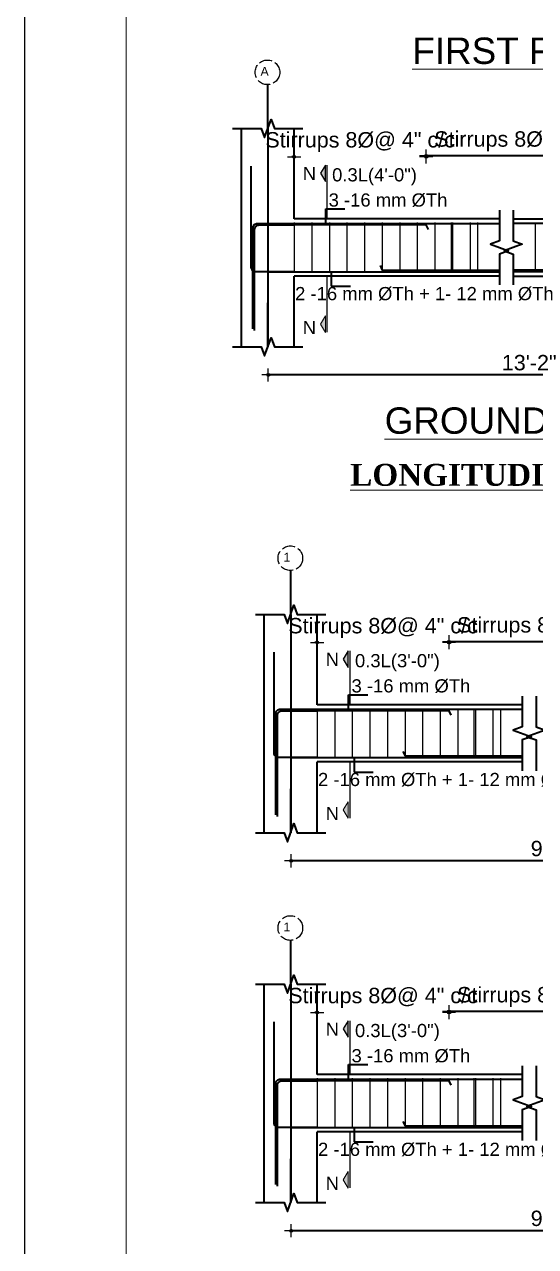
# Model space of a CAD drawing. Header units: inches. Extents: x -4597 to 93300, y -14139 to 5932.
# Drawn here: x 3378 to 3611, y -10005 to -9449 of the extents above; entities that cross this region are included whole.
import ezdxf
from ezdxf.enums import TextEntityAlignment as Align

# ---------------------------------------------------------------- set-up
doc = ezdxf.new("R2010")
doc.units = ezdxf.units.IN
doc.header["$LTSCALE"] = 0.5
doc.header["$MEASUREMENT"] = 0
doc.header["$PDMODE"] = 66
doc.linetypes.add('ACAD_ISO02W100', pattern=[15, 12, -3])
for name, color, linetype, lineweight in [('BAR', 5, 'Continuous', 40), ('ELE1', 3, 'Continuous', 9), ('HATCH1', 4, 'ACAD_ISO02W100', 13), ('TEXT', 220, 'Continuous', 9), ('wall', 20, 'Continuous', 40)]:
    doc.layers.add(name, color=color, linetype=linetype, lineweight=lineweight)
doc.layers.add('DIMENSION', color=5, linetype='Continuous')
doc.layers.add('STIRRUP', color=10, linetype='Continuous')
doc.styles.add('1.8', font='times.ttf', dxfattribs={"width": 0.8, "height": 6})
doc.styles.add('style1', font='arial.ttf', dxfattribs={"height": 7})
doc.dimstyles.new('1.4', dxfattribs={"dimscale": 0, "dimtxt": 6, "dimasz": 0.5, "dimexe": 2, "dimexo": 9, "dimgap": 2, "dimtad": 1, "dimdec": 0, "dimlfac": 0.5, "dimzin": 3, "dimdsep": 46, "dimlunit": 4, "dimtxsty": '1.8', "dimblk": 'DIM', "dimcen": 3, "dimdle": 3, "dimse1": 1, "dimse2": 1, "dimclrd": 256, "dimclre": 256, "dimclrt": 7, "dimadec": 1, "dimazin": 2, "dimtfac": 1, "dimtdec": 0, "dimtix": 1, "dimtofl": 0, "dimtmove": 2, "dimatfit": 3, "dimldrblk": 'ARW', "dimfxl": 2, "dimfrac": 2, "dimtolj": 2, "dimtzin": 0, "dimarcsym": 0})

# ---------------------------------------------------------------- blocks, each defined once
blk = doc.blocks.new('DIM')
at = {"layer": 'DIMENSION'}
h = blk.add_hatch(color=256, dxfattribs=at)
h.paths.add_polyline_path([(0, 1.3), (0, 0), (1.3, 0, 0.414214)])
h.paths.add_polyline_path([(1.3, 0), (0, 0), (0, -1.3, 0.414214)])
h.paths.add_polyline_path([(0, 0), (-1.3, 0, 0.414214), (0, -1.3)])
h.paths.add_polyline_path([(0, 1.3, 0.414214), (-1.3, 0), (0, 0)])
for p, q in [((-6, 0), (6, 0)), ((0, 6), (0, -6))]:
    blk.add_line(p, q, dxfattribs=at)
blk.add_circle((0, 0), 1.28, dxfattribs=at)
blk = doc.blocks.new('*D739')
at = {"layer": 'Defpoints', "color": 0, "ltscale": 10, "transparency": 16777216}
for p in [(87982.19, 17143.18), (87982.19, 17129.64), (88042.19, 17112.13)]:
    blk.add_point(p, dxfattribs=at)
at = {"layer": 'DIMENSION', "lineweight": -2, "ltscale": 10, "transparency": 16777216}
for p, q in [((87981.69, 17143.18), (87981.19, 17143.18)), ((88042.69, 17143.18), (88043.19, 17143.18))]:
    blk.add_line(p, q, dxfattribs=at)
at = {"layer": 'DIMENSION', "lineweight": -2, "ltscale": 10, "transparency": 16777216, "xscale": 0.5, "yscale": 0.5, "zscale": 0.5}
blk.add_blockref('DIM', (87982.19, 17143.18), dxfattribs=at)
at = {"layer": 'DIMENSION', "lineweight": -2, "ltscale": 10, "transparency": 16777216, "xscale": 0.5, "yscale": 0.5, "zscale": 0.5, "rotation": 180}
blk.add_blockref('DIM', (88042.19, 17143.18), dxfattribs=at)
at = {"layer": 'DIMENSION', "color": 7, "ltscale": 10, "transparency": 16777216, "insert": (88012.19, 17149.84), "char_height": 7, "attachment_point": 5, "style": 'style1'}
blk.add_mtext('\\A2;Stirrups 8%%C@ 4" c/c', dxfattribs=at)
blk = doc.blocks.new('ARW')
at = {"layer": 'DIMENSION'}
blk.add_lwpolyline([(10, 0, 0, 6, 0), (0, 0, 0, 0, 0), (10, 0, 0, 0, 0)], format="xyseb", dxfattribs=at)
blk = doc.blocks.new('*D752')
at = {"layer": 'Defpoints', "color": 0, "ltscale": 10, "transparency": 16777216}
for p in [(88042.19, 17143.55), (88042.19, 17112.13), (88135.76, 17112.13)]:
    blk.add_point(p, dxfattribs=at)
at = {"layer": 'DIMENSION', "lineweight": -2, "ltscale": 10, "transparency": 16777216}
blk.add_line((88135.26, 17143.55), (88042.69, 17143.55), dxfattribs=at)
at = {"layer": 'DIMENSION', "lineweight": -2, "ltscale": 10, "transparency": 16777216, "xscale": 0.5, "yscale": 0.5, "zscale": 0.5, "rotation": 180}
blk.add_blockref('DIM', (88042.19, 17143.55), dxfattribs=at)
at = {"layer": 'DIMENSION', "lineweight": -2, "ltscale": 10, "transparency": 16777216, "xscale": 0.5, "yscale": 0.5, "zscale": 0.5}
blk.add_blockref('DIM', (88135.76, 17143.55), dxfattribs=at)
at = {"layer": 'DIMENSION', "color": 7, "ltscale": 10, "transparency": 16777216, "insert": (88088.97, 17150.21), "char_height": 7, "attachment_point": 5, "style": 'style1'}
blk.add_mtext('\\A2;Stirrups 8%%C@ 6" c/c', dxfattribs=at)
blk = doc.blocks.new('*D741')
at = {"layer": 'Defpoints', "color": 0, "ltscale": 10, "transparency": 16777216}
for p in [(87970.4, 17056.69), (88207.76, 17056.69), (87970.4, 17043.87)]:
    blk.add_point(p, dxfattribs=at)
at = {"layer": 'DIMENSION', "lineweight": -2, "ltscale": 10, "transparency": 16777216}
blk.add_line((88207.26, 17043.87), (87970.9, 17043.87), dxfattribs=at)
at = {"layer": 'DIMENSION', "lineweight": -2, "ltscale": 10, "transparency": 16777216, "xscale": 0.5, "yscale": 0.5, "zscale": 0.5, "rotation": 180}
blk.add_blockref('DIM', (87970.4, 17043.87), dxfattribs=at)
at = {"layer": 'DIMENSION', "lineweight": -2, "ltscale": 10, "transparency": 16777216, "xscale": 0.5, "yscale": 0.5, "zscale": 0.5}
blk.add_blockref('DIM', (88207.76, 17043.87), dxfattribs=at)
at = {"layer": 'DIMENSION', "color": 7, "ltscale": 10, "transparency": 16777216, "insert": (88089.08, 17049.45), "char_height": 7, "attachment_point": 5, "style": 'style1'}
blk.add_mtext('\\A2;13\'-2"', dxfattribs=at)
blk = doc.blocks.new('*D609')
at = {"layer": 'Defpoints', "color": 0, "ltscale": 10, "transparency": 16777216}
for p in [(87992.6, 16753.8), (87992.6, 16740.25), (88052.6, 16722.74)]:
    blk.add_point(p, dxfattribs=at)
at = {"layer": 'DIMENSION', "lineweight": -2, "ltscale": 10, "transparency": 16777216}
for p, q in [((87992.1, 16753.8), (87991.6, 16753.8)), ((88053.1, 16753.8), (88053.6, 16753.8))]:
    blk.add_line(p, q, dxfattribs=at)
at = {"layer": 'DIMENSION', "lineweight": -2, "ltscale": 10, "transparency": 16777216, "xscale": 0.5, "yscale": 0.5, "zscale": 0.5}
blk.add_blockref('DIM', (87992.6, 16753.8), dxfattribs=at)
at = {"layer": 'DIMENSION', "lineweight": -2, "ltscale": 10, "transparency": 16777216, "xscale": 0.5, "yscale": 0.5, "zscale": 0.5, "rotation": 180}
blk.add_blockref('DIM', (88052.6, 16753.8), dxfattribs=at)
at = {"layer": 'DIMENSION', "color": 7, "ltscale": 10, "transparency": 16777216, "insert": (88022.6, 16760.45), "char_height": 7, "attachment_point": 5, "style": 'style1'}
blk.add_mtext('\\A2;Stirrups 8%%C@ 4" c/c', dxfattribs=at)
blk = doc.blocks.new('*D768')
at = {"layer": 'Defpoints', "color": 0, "ltscale": 10, "transparency": 16777216}
for p in [(88052.6, 16754.17), (88052.6, 16722.74), (88146.17, 16722.74)]:
    blk.add_point(p, dxfattribs=at)
at = {"layer": 'DIMENSION', "lineweight": -2, "ltscale": 10, "transparency": 16777216}
blk.add_line((88145.67, 16754.17), (88053.1, 16754.17), dxfattribs=at)
at = {"layer": 'DIMENSION', "lineweight": -2, "ltscale": 10, "transparency": 16777216, "xscale": 0.5, "yscale": 0.5, "zscale": 0.5, "rotation": 180}
blk.add_blockref('DIM', (88052.6, 16754.17), dxfattribs=at)
at = {"layer": 'DIMENSION', "lineweight": -2, "ltscale": 10, "transparency": 16777216, "xscale": 0.5, "yscale": 0.5, "zscale": 0.5}
blk.add_blockref('DIM', (88146.17, 16754.17), dxfattribs=at)
at = {"layer": 'DIMENSION', "color": 7, "ltscale": 10, "transparency": 16777216, "insert": (88099.39, 16760.82), "char_height": 7, "attachment_point": 5, "style": 'style1'}
blk.add_mtext('\\A2;Stirrups 8%%C@ 6" c/c', dxfattribs=at)
blk = doc.blocks.new('*D611')
at = {"layer": 'Defpoints', "color": 0, "ltscale": 10, "transparency": 16777216}
for p in [(87980.82, 16667.3), (88218.17, 16667.3), (87980.82, 16654.49)]:
    blk.add_point(p, dxfattribs=at)
at = {"layer": 'DIMENSION', "lineweight": -2, "ltscale": 10, "transparency": 16777216}
blk.add_line((88217.67, 16654.49), (87981.32, 16654.49), dxfattribs=at)
at = {"layer": 'DIMENSION', "lineweight": -2, "ltscale": 10, "transparency": 16777216, "xscale": 0.5, "yscale": 0.5, "zscale": 0.5, "rotation": 180}
blk.add_blockref('DIM', (87980.82, 16654.49), dxfattribs=at)
at = {"layer": 'DIMENSION', "lineweight": -2, "ltscale": 10, "transparency": 16777216, "xscale": 0.5, "yscale": 0.5, "zscale": 0.5}
blk.add_blockref('DIM', (88218.17, 16654.49), dxfattribs=at)
at = {"layer": 'DIMENSION', "color": 7, "ltscale": 10, "transparency": 16777216, "insert": (88099.49, 16660.06), "char_height": 7, "attachment_point": 5, "style": 'style1'}
blk.add_mtext('\\A2;9\'-7"', dxfattribs=at)
blk = doc.blocks.new('*D623')
at = {"layer": 'Defpoints', "color": 0, "ltscale": 10, "transparency": 16777216}
for p in [(87992.6, 16922.09), (87992.6, 16908.55), (88052.6, 16891.03)]:
    blk.add_point(p, dxfattribs=at)
at = {"layer": 'DIMENSION', "lineweight": -2, "ltscale": 10, "transparency": 16777216}
for p, q in [((87992.1, 16922.09), (87991.6, 16922.09)), ((88053.1, 16922.09), (88053.6, 16922.09))]:
    blk.add_line(p, q, dxfattribs=at)
at = {"layer": 'DIMENSION', "lineweight": -2, "ltscale": 10, "transparency": 16777216, "xscale": 0.5, "yscale": 0.5, "zscale": 0.5}
blk.add_blockref('DIM', (87992.6, 16922.09), dxfattribs=at)
at = {"layer": 'DIMENSION', "lineweight": -2, "ltscale": 10, "transparency": 16777216, "xscale": 0.5, "yscale": 0.5, "zscale": 0.5, "rotation": 180}
blk.add_blockref('DIM', (88052.6, 16922.09), dxfattribs=at)
at = {"layer": 'DIMENSION', "color": 7, "ltscale": 10, "transparency": 16777216, "insert": (88022.6, 16928.75), "char_height": 7, "attachment_point": 5, "style": 'style1'}
blk.add_mtext('\\A2;Stirrups 8%%C@ 4" c/c', dxfattribs=at)
blk = doc.blocks.new('*D769')
at = {"layer": 'Defpoints', "color": 0, "ltscale": 10, "transparency": 16777216}
for p in [(88052.6, 16922.46), (88052.6, 16891.03), (88146.17, 16891.03)]:
    blk.add_point(p, dxfattribs=at)
at = {"layer": 'DIMENSION', "lineweight": -2, "ltscale": 10, "transparency": 16777216}
blk.add_line((88145.67, 16922.46), (88053.1, 16922.46), dxfattribs=at)
at = {"layer": 'DIMENSION', "lineweight": -2, "ltscale": 10, "transparency": 16777216, "xscale": 0.5, "yscale": 0.5, "zscale": 0.5, "rotation": 180}
blk.add_blockref('DIM', (88052.6, 16922.46), dxfattribs=at)
at = {"layer": 'DIMENSION', "lineweight": -2, "ltscale": 10, "transparency": 16777216, "xscale": 0.5, "yscale": 0.5, "zscale": 0.5}
blk.add_blockref('DIM', (88146.17, 16922.46), dxfattribs=at)
at = {"layer": 'DIMENSION', "color": 7, "ltscale": 10, "transparency": 16777216, "insert": (88099.39, 16929.12), "char_height": 7, "attachment_point": 5, "style": 'style1'}
blk.add_mtext('\\A2;Stirrups 8%%C@ 6" c/c', dxfattribs=at)
blk = doc.blocks.new('*D625')
at = {"layer": 'Defpoints', "color": 0, "ltscale": 10, "transparency": 16777216}
for p in [(87980.82, 16835.59), (88218.17, 16835.59), (87980.82, 16822.78)]:
    blk.add_point(p, dxfattribs=at)
at = {"layer": 'DIMENSION', "lineweight": -2, "ltscale": 10, "transparency": 16777216}
blk.add_line((88217.67, 16822.78), (87981.32, 16822.78), dxfattribs=at)
at = {"layer": 'DIMENSION', "lineweight": -2, "ltscale": 10, "transparency": 16777216, "xscale": 0.5, "yscale": 0.5, "zscale": 0.5, "rotation": 180}
blk.add_blockref('DIM', (87980.82, 16822.78), dxfattribs=at)
at = {"layer": 'DIMENSION', "lineweight": -2, "ltscale": 10, "transparency": 16777216, "xscale": 0.5, "yscale": 0.5, "zscale": 0.5}
blk.add_blockref('DIM', (88218.17, 16822.78), dxfattribs=at)
at = {"layer": 'DIMENSION', "color": 7, "ltscale": 10, "transparency": 16777216, "insert": (88099.49, 16828.35), "char_height": 7, "attachment_point": 5, "style": 'style1'}
blk.add_mtext('\\A2;9\'-7"', dxfattribs=at)
blk = doc.blocks.new('1111111')
at = {"layer": 'TEXT', "ltscale": 10}
for points in [[(87996.39, 17139.42), (87996.39, 17131.92), (87994.08, 17135.67)], [(87996.39, 17063.28), (87996.39, 17070.79), (87994.08, 17067.04)], [(88006.8, 16918.33), (88006.8, 16910.83), (88004.49, 16914.58)], [(88006.8, 16842.19), (88006.8, 16849.69), (88004.49, 16845.94)], [(88006.8, 16750.04), (88006.8, 16742.54), (88004.49, 16746.29)], [(88006.8, 16673.9), (88006.8, 16681.4), (88004.49, 16677.65)]]:
    blk.add_hatch(color=256, dxfattribs=at).paths.add_polyline_path(points)
for p, q in [((87970.19, 17156.04), (87970.19, 17175.99)), ((87970.19, 17156.04), (87970.19, 17056.69)), ((87970.19, 17056.69), (87970.19, 17076.64)), ((87980.6, 16934.95), (87980.6, 16954.9)), ((87980.6, 16934.95), (87980.6, 16835.59)), ((87980.6, 16835.59), (87980.6, 16855.54)), ((87980.6, 16766.66), (87980.6, 16786.61)), ((87980.6, 16766.66), (87980.6, 16667.3)), ((87980.6, 16667.3), (87980.6, 16687.25))]:
    blk.add_line(p, q)
at = {"ltscale": 10}
for p, q in [((87958.19, 17112.13), (87958.19, 17156.04)), ((87982.19, 17114.88), (87982.19, 17156.04)), ((87958.19, 17056.69), (87958.19, 17112.13)), ((88075.54, 17114.88), (87982.19, 17114.88)), ((88081.76, 17114.88), (88195.76, 17114.88)), ((88075.54, 17088.88), (87982.19, 17088.88)), ((87982.19, 17056.69), (87982.19, 17088.88)), ((88081.76, 17088.88), (88195.76, 17088.88)), ((87968.6, 16891.03), (87968.6, 16934.95)), ((87992.6, 16893.78), (87992.6, 16934.95)), ((87968.6, 16835.59), (87968.6, 16891.03)), ((88085.95, 16893.78), (87992.6, 16893.78)), ((88085.95, 16867.78), (87992.6, 16867.78)), ((87992.6, 16835.59), (87992.6, 16867.78)), ((87968.6, 16722.74), (87968.6, 16766.66)), ((87992.6, 16725.49), (87992.6, 16766.66)), ((87968.6, 16667.3), (87968.6, 16722.74)), ((88085.95, 16725.49), (87992.6, 16725.49)), ((88085.95, 16699.49), (87992.6, 16699.49)), ((87992.6, 16667.3), (87992.6, 16699.49))]:
    blk.add_line(p, q, dxfattribs=at)
at = {"linetype": 'Continuous', "ltscale": 10}
for points in [[(87954.19, 17156.04), (87967.19, 17156.04), (87968.69, 17151.92), (87971.69, 17160.16), (87973.19, 17156.04), (87986.19, 17156.04)], [(88075.54, 17118.88), (88075.54, 17104.88), (88071.42, 17103.38), (88079.66, 17100.38), (88075.54, 17098.88), (88075.54, 17084.88)], [(88075.54, 17118.88), (88075.54, 17104.88), (88071.42, 17103.38), (88079.66, 17100.38), (88075.54, 17098.88), (88075.54, 17084.88)], [(88081.76, 17118.88), (88081.76, 17104.88), (88085.88, 17103.38), (88077.63, 17100.38), (88081.76, 17098.88), (88081.76, 17084.88)], [(88081.76, 17118.88), (88081.76, 17104.88), (88085.88, 17103.38), (88077.63, 17100.38), (88081.76, 17098.88), (88081.76, 17084.88)], [(87954.19, 17056.69), (87967.19, 17056.69), (87968.69, 17052.56), (87971.69, 17060.81), (87973.19, 17056.69), (87986.19, 17056.69)], [(87964.6, 16934.95), (87977.6, 16934.95), (87979.1, 16930.83), (87982.1, 16939.07), (87983.6, 16934.95), (87996.6, 16934.95)], [(88085.95, 16897.78), (88085.95, 16883.78), (88081.83, 16882.28), (88090.07, 16879.28), (88085.95, 16877.78), (88085.95, 16863.78)], [(88085.95, 16897.78), (88085.95, 16883.78), (88081.83, 16882.28), (88090.07, 16879.28), (88085.95, 16877.78), (88085.95, 16863.78)], [(88092.17, 16897.78), (88092.17, 16883.78), (88096.29, 16882.28), (88088.05, 16879.28), (88092.17, 16877.78), (88092.17, 16863.78)], [(88092.17, 16897.78), (88092.17, 16883.78), (88096.29, 16882.28), (88088.05, 16879.28), (88092.17, 16877.78), (88092.17, 16863.78)], [(87964.6, 16835.59), (87977.6, 16835.59), (87979.1, 16831.47), (87982.1, 16839.71), (87983.6, 16835.59), (87996.6, 16835.59)], [(87964.6, 16766.66), (87977.6, 16766.66), (87979.1, 16762.53), (87982.1, 16770.78), (87983.6, 16766.66), (87996.6, 16766.66)], [(88085.95, 16729.49), (88085.95, 16715.49), (88081.83, 16713.99), (88090.07, 16710.99), (88085.95, 16709.49), (88085.95, 16695.49)], [(88085.95, 16729.49), (88085.95, 16715.49), (88081.83, 16713.99), (88090.07, 16710.99), (88085.95, 16709.49), (88085.95, 16695.49)], [(88092.17, 16729.49), (88092.17, 16715.49), (88096.29, 16713.99), (88088.05, 16710.99), (88092.17, 16709.49), (88092.17, 16695.49)], [(88092.17, 16729.49), (88092.17, 16715.49), (88096.29, 16713.99), (88088.05, 16710.99), (88092.17, 16709.49), (88092.17, 16695.49)], [(87964.6, 16667.3), (87977.6, 16667.3), (87979.1, 16663.18), (87982.1, 16671.42), (87983.6, 16667.3), (87996.6, 16667.3)]]:
    blk.add_lwpolyline(points, dxfattribs=at)
at = {"layer": 'BAR', "ltscale": 10}
for p, q in [((87970.19, 17112.88), (88075.54, 17112.88)), ((88207.76, 17112.88), (88081.76, 17112.88)), ((87970.19, 17090.88), (88075.54, 17090.88)), ((88207.76, 17090.88), (88081.76, 17090.88)), ((87980.6, 16891.78), (88085.95, 16891.78)), ((87980.6, 16869.78), (88085.95, 16869.78)), ((87980.6, 16723.49), (88085.95, 16723.49)), ((87980.6, 16701.49), (88085.95, 16701.49))]:
    blk.add_line(p, q, dxfattribs=at)
for points in [[(87982.19, 17090.88), (87964.7, 17090.88, -0.414214), (87962.69, 17092.89), (87962.69, 17138.88)], [(87963.44, 17064.88), (87963.44, 17110.86, -0.414214), (87965.45, 17112.88), (87982.19, 17112.88)], [(87964.19, 17064.13), (87964.19, 17110.11, -0.414214), (87966.2, 17112.13), (87982.19, 17112.13)], [(87992.6, 16869.78), (87975.12, 16869.78, -0.414214), (87973.1, 16871.8), (87973.1, 16917.78)], [(87973.85, 16843.78), (87973.85, 16889.77, -0.414214), (87975.87, 16891.78), (87992.6, 16891.78)], [(87974.6, 16843.03), (87974.6, 16889.02, -0.414214), (87976.62, 16891.03), (87992.6, 16891.03)], [(87992.6, 16701.49), (87975.12, 16701.49, -0.414214), (87973.1, 16703.51), (87973.1, 16749.49)], [(87973.85, 16675.49), (87973.85, 16721.47, -0.414214), (87975.87, 16723.49), (87992.6, 16723.49)], [(87974.6, 16674.74), (87974.6, 16720.72, -0.414214), (87976.62, 16722.74), (87992.6, 16722.74)]]:
    blk.add_lwpolyline(points, format="xyb", dxfattribs=at)
for points in [[(88043.23, 17110.13), (88042.19, 17112.13), (87970.19, 17112.13)], [(88021.23, 17093.63), (88022.19, 17091.63), (88075.54, 17091.63)], [(88156.71, 17093.63), (88155.76, 17091.63), (88081.76, 17091.63)], [(88053.65, 16889.03), (88052.6, 16891.03), (87980.6, 16891.03)], [(88031.65, 16872.53), (88032.6, 16870.53), (88085.95, 16870.53)], [(88053.65, 16720.74), (88052.6, 16722.74), (87980.6, 16722.74)], [(88031.65, 16704.24), (88032.6, 16702.24), (88085.95, 16702.24)]]:
    blk.add_lwpolyline(points, dxfattribs=at)
at = {"layer": 'DIMENSION', "ltscale": 10}
for p, q in [((87997.25, 17114.88), (87997.25, 17139.37)), ((87997.25, 17063.33), (87997.25, 17088.88)), ((88007.66, 16893.78), (88007.66, 16918.28)), ((88007.66, 16842.24), (88007.66, 16867.78)), ((88007.66, 16725.49), (88007.66, 16749.99)), ((88007.66, 16673.95), (88007.66, 16699.49))]:
    blk.add_line(p, q, dxfattribs=at)
for points in [[(87996.39, 17131.92), (87996.39, 17139.42), (87994.08, 17135.67), (87996.39, 17131.92)], [(88006.8, 16910.83), (88006.8, 16918.33), (88004.49, 16914.58), (88006.8, 16910.83)], [(88006.8, 16742.54), (88006.8, 16750.04), (88004.49, 16746.29), (88006.8, 16742.54)]]:
    blk.add_lwpolyline(points, dxfattribs=at)
at = {"layer": 'HATCH1', "lineweight": 25}
for centre in [(87970.02, 17181.59), (87980.44, 16960.5), (87980.44, 16792.21)]:
    blk.add_circle(centre, 5.6, dxfattribs=at)
at = {"layer": 'STIRRUP'}
for p, q in [((87982.19, 17113.28), (87982.19, 17090.48)), ((87990.19, 17113.28), (87990.19, 17090.48)), ((87998.19, 17113.28), (87998.19, 17090.48)), ((88006.19, 17113.28), (88006.19, 17090.48)), ((88014.19, 17113.28), (88014.19, 17090.48)), ((88022.19, 17113.28), (88022.19, 17090.48)), ((88030.19, 17113.28), (88030.19, 17090.48)), ((88038.19, 17113.28), (88038.19, 17090.48)), ((88046.19, 17113.28), (88046.19, 17090.48)), ((88053.54, 17113.28), (88053.54, 17090.48)), ((88054.19, 17113.28), (88054.19, 17090.48)), ((88062.19, 17113.28), (88062.19, 17090.48)), ((88065.54, 17113.28), (88065.54, 17090.48)), ((88091.76, 17113.28), (88091.76, 17090.48)), ((87992.6, 16892.18), (87992.6, 16869.38)), ((88000.6, 16892.18), (88000.6, 16869.38)), ((88008.6, 16892.18), (88008.6, 16869.38)), ((88016.6, 16892.18), (88016.6, 16869.38)), ((88024.6, 16892.18), (88024.6, 16869.38)), ((88032.6, 16892.18), (88032.6, 16869.38)), ((88040.6, 16892.18), (88040.6, 16869.38)), ((88048.6, 16892.18), (88048.6, 16869.38)), ((88056.6, 16892.18), (88056.6, 16869.38)), ((88063.95, 16892.18), (88063.95, 16869.38)), ((88064.6, 16892.18), (88064.6, 16869.38)), ((88072.6, 16892.18), (88072.6, 16869.38)), ((88075.95, 16892.18), (88075.95, 16869.38)), ((87992.6, 16723.89), (87992.6, 16701.09)), ((88000.6, 16723.89), (88000.6, 16701.09)), ((88008.6, 16723.89), (88008.6, 16701.09)), ((88016.6, 16723.89), (88016.6, 16701.09)), ((88024.6, 16723.89), (88024.6, 16701.09)), ((88032.6, 16723.89), (88032.6, 16701.09)), ((88040.6, 16723.89), (88040.6, 16701.09)), ((88048.6, 16723.89), (88048.6, 16701.09)), ((88056.6, 16723.89), (88056.6, 16701.09)), ((88063.95, 16723.89), (88063.95, 16701.09)), ((88064.6, 16723.89), (88064.6, 16701.09)), ((88072.6, 16723.89), (88072.6, 16701.09)), ((88075.95, 16723.89), (88075.95, 16701.09))]:
    blk.add_line(p, q, dxfattribs=at)
at = {"layer": 'TEXT', "ltscale": 10}
for points in [[(87996.39, 17070.79), (87996.39, 17063.28), (87994.08, 17067.04), (87996.39, 17070.79)], [(88006.8, 16849.69), (88006.8, 16842.19), (88004.49, 16845.94), (88006.8, 16849.69)], [(88006.8, 16681.4), (88006.8, 16673.9), (88004.49, 16677.65), (88006.8, 16681.4)]]:
    blk.add_lwpolyline(points, dxfattribs=at)
at = {"layer": 'HATCH1', "lineweight": 25, "style": 'style1'}
for s, p in [('A', (87966.88, 17180.04)), ('1', (87977.29, 16958.95)), ('1', (87977.29, 16790.66))]:
    blk.add_text(s, height=4, dxfattribs=at).set_placement(p)
at = {"layer": 'TEXT', "style": 'style1'}
for s, p in [('%%UFIRST FLOOR', (88091.3, 17191.42)), ('%%UGROUND FLOOR', (88091.78, 17023.13))]:
    blk.add_text(s, height=12, dxfattribs=at).set_placement(p, align=Align.MIDDLE_CENTER)
at = {"layer": 'TEXT', "ltscale": 10, "style": 'style1'}
for s, p in [('N', (87986.08, 17132.59)), ('3 -16 mm %%CTh ', (87997.86, 17120.5)), ('2 -16 mm %%CTh + 1- 12 mm %%CTh', (87982.61, 17077.91)), ('N', (87986.08, 17062.46)), ('N', (87996.5, 16911.49)), ('3 -16 mm %%CTh ', (88008.27, 16899.41)), ('2 -16 mm %%CTh + 1- 12 mm %%CTh', (87993.03, 16856.81)), ('N', (87996.5, 16841.36)), ('N', (87996.5, 16743.2)), ('3 -16 mm %%CTh ', (88008.27, 16731.12)), ('2 -16 mm %%CTh + 1- 12 mm %%CTh', (87993.03, 16688.52)), ('N', (87996.5, 16673.07))]:
    blk.add_text(s, height=6, dxfattribs=at).set_placement(p)
at = {"layer": 'TEXT', "style": 'style1'}
for s, p in [('0.3L(4\'-0")', (87999.43, 17131.96)), ('0.3L(3\'-0")', (88009.84, 16910.87)), ('0.3L(3\'-0")', (88009.84, 16742.57))]:
    blk.add_text(s, height=6, dxfattribs=at).set_placement(p)
at = {"layer": 'TEXT', "insert": (88360.15, 17003.44), "char_height": 10, "width": 450.6233, "attachment_point": 3, "style": 'style1'}
blk.add_mtext('{\\fTimes New Roman|b1|i0|c0|p18;\\LLONGITUDINAL SECTION OF BEAM ALONG  4-4}', dxfattribs=at)
at = {"layer": 'DIMENSION', "ltscale": 10}
for base, p1, p2, text, picture, middle in [((87982.19, 17143.18), (88042.19, 17112.13), (87982.19, 17129.64), 'Stirrups 8%%C@ 4" c/c', '*D739', (88012.19, 17149.84)), ((88042.19, 17143.55), (88135.76, 17112.13), (88042.19, 17112.13), 'Stirrups 8%%C@ 6" c/c', '*D752', (88088.97, 17150.21)), ((87970.4, 17043.87), (88207.76, 17056.69), (87970.4, 17056.69), '13\'-2"', '*D741', (88089.08, 17049.45)), ((87992.6, 16922.09), (88052.6, 16891.03), (87992.6, 16908.55), 'Stirrups 8%%C@ 4" c/c', '*D623', (88022.6, 16928.75)), ((88052.6, 16922.46), (88146.17, 16891.03), (88052.6, 16891.03), 'Stirrups 8%%C@ 6" c/c', '*D769', (88099.39, 16929.12)), ((87980.82, 16822.78), (88218.17, 16835.59), (87980.82, 16835.59), '9\'-7"', '*D625', (88099.49, 16828.35)), ((87992.6, 16753.8), (88052.6, 16722.74), (87992.6, 16740.25), 'Stirrups 8%%C@ 4" c/c', '*D609', (88022.6, 16760.45)), ((88052.6, 16754.17), (88146.17, 16722.74), (88052.6, 16722.74), 'Stirrups 8%%C@ 6" c/c', '*D768', (88099.39, 16760.82)), ((87980.82, 16654.49), (88218.17, 16667.3), (87980.82, 16667.3), '9\'-7"', '*D611', (88099.49, 16660.06))]:
    dim = blk.add_linear_dim(base=base, p1=p1, p2=p2, angle=180, text=text, dimstyle='1.4', override={"dimscale": 1, "dimtxsty": 'style1'}, dxfattribs=at)
    dim.commit()
    dim.dimension.update_dxf_attribs({"geometry": picture, "text_midpoint": middle})
for points in [[(87996.54, 17113.28), (87996.54, 17119.49), (88005.26, 17119.49)], [(87999.03, 17090.48), (87999.03, 17084.27), (88007.75, 17084.27)], [(88006.96, 16892.18), (88006.96, 16898.39), (88015.68, 16898.39)], [(88009.44, 16869.38), (88009.44, 16863.17), (88018.16, 16863.17)], [(88006.96, 16723.89), (88006.96, 16730.1), (88015.68, 16730.1)], [(88009.44, 16701.09), (88009.44, 16694.88), (88018.16, 16694.88)]]:
    blk.add_leader(points, dimstyle='1.4', override={"dimscale": 1, "dimtxsty": 'style1'}, dxfattribs=at)

msp = doc.modelspace()

# ---------------------------------------------------------------- linework, layer by layer
at = {"layer": 'Defpoints'}
msp.add_lwpolyline([(6555.94, -8876.52), (3378.34, -8876.52), (3378.34, -11124.49), (6555.94, -11124.49)], close=True, dxfattribs=at)
at = {"layer": 'ELE1'}
msp.add_lwpolyline([(3424.66, -8922.84), (6509.62, -8922.84), (6509.62, -11078.17), (3424.66, -11078.17)], close=True, dxfattribs=at)
msp.add_lwpolyline([(3424.66, -8922.84), (6509.62, -8922.84), (6509.62, -11078.17), (3424.66, -11078.17)], close=True, dxfattribs=at)

# ---------------------------------------------------------------- block references
at = {"layer": 'wall', "linetype": 'ByBlock'}
msp.add_blockref('1111111', (-84481.17, -26652.04), dxfattribs=at)

doc.saveas('drawing.dxf')
